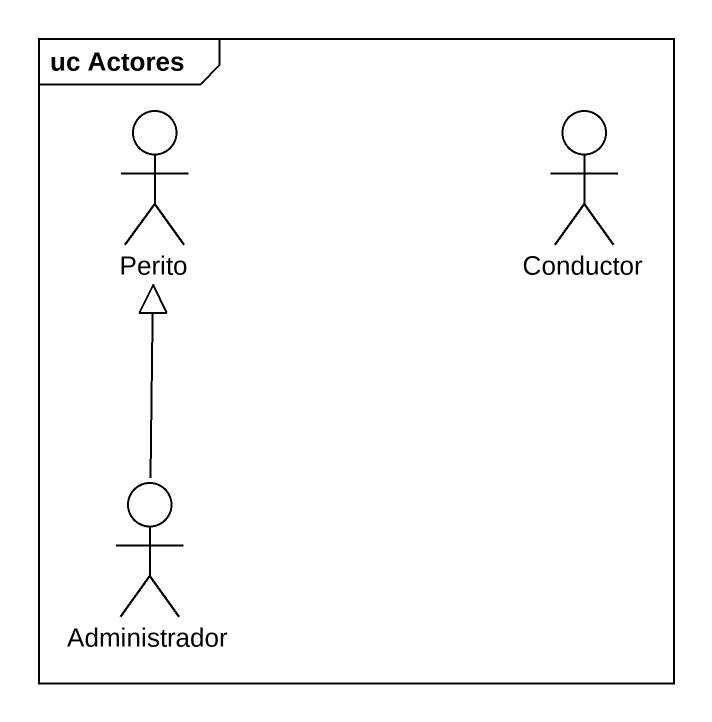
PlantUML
@startuml
mainframe uc Actores
actor Perito
actor Conductor
actor Administrador
Administrador -up-|> Perito
@enduml
